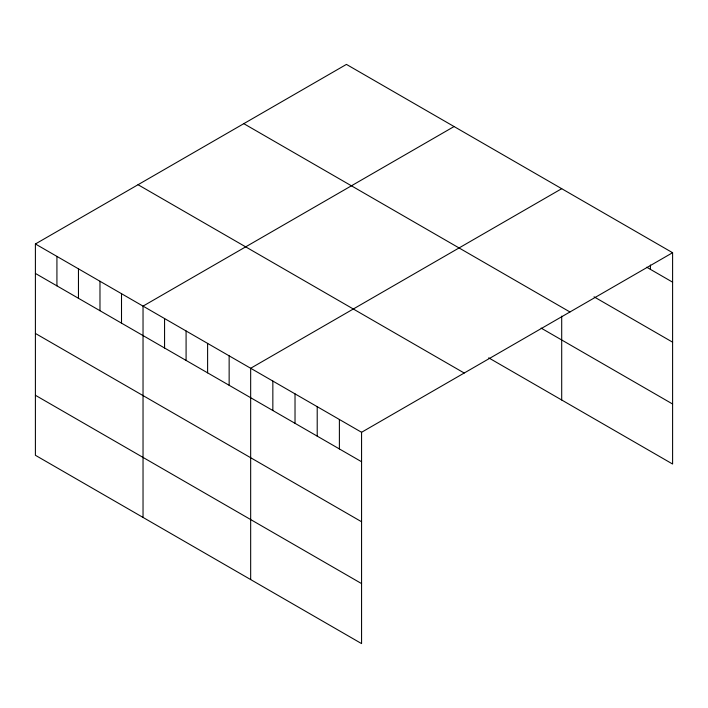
<?xml version="1.0" encoding="UTF-8"?>
<svg xmlns="http://www.w3.org/2000/svg" width="708" height="708" viewBox="0 0 708 708"><rect width="100%" height="100%" fill="white"/><g stroke="black" fill="none" stroke-linecap="round" stroke-linejoin="round"><path stroke-width="1.06" d="M35.4 243.977L361.567 432.287L361.567 643.599L35.4 455.288L35.4 243.977L346.433 64.401L672.6 252.712L672.6 464.023L488.697 357.85M454.067 126.546L143.034 306.121L143.034 517.433M561.701 188.691L250.667 368.266L250.667 579.569M361.567 432.287L672.6 252.712M646.723 267.226L672.6 282.165M594.047 296.829L672.6 342.176M243.791 123.661L569.958 311.971M541.116 328.096L672.6 404.011M138.042 184.717L464.209 373.028M35.4 273.43L361.567 461.74M35.4 333.441L361.567 521.752M35.4 395.276L361.567 583.587M650.422 264.996L650.422 269.359M561.701 316.122L561.701 399.993M339.389 419.481L339.389 448.934M317.211 406.675L317.211 436.128M295.024 393.869L295.024 423.322M272.846 381.063L272.846 410.516M229.144 355.832L229.144 385.285M207.612 343.407L207.612 372.859M186.089 330.972L186.089 360.425M164.566 318.547L164.566 348M121.511 293.687L121.511 323.14M99.978 281.262L99.978 310.715M78.455 268.836L78.455 298.289M56.923 256.402L56.923 285.855"/></g></svg>
